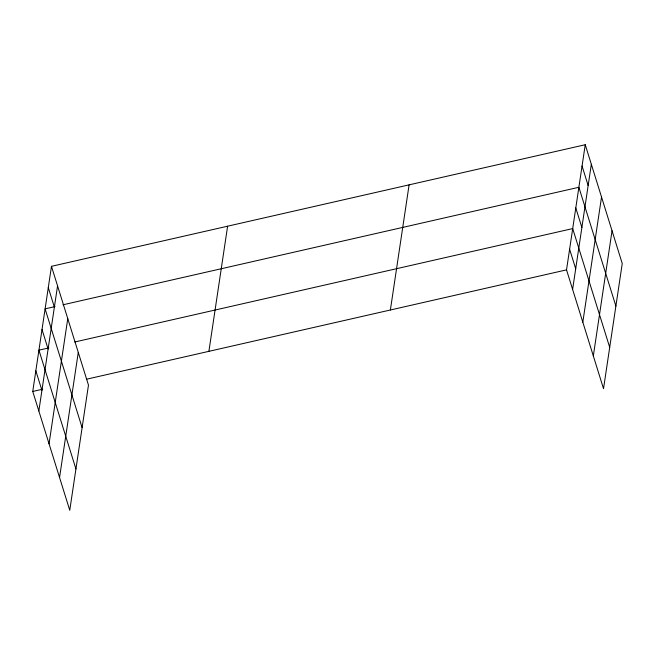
<?xml version="1.0" encoding="UTF-8"?>
<svg xmlns="http://www.w3.org/2000/svg" width="655" height="655" viewBox="0 0 655 655"><rect width="100%" height="100%" fill="white"/><g stroke="black" fill="none" stroke-linecap="round" stroke-linejoin="round"><path stroke-width="0.98" d="M51.475 266.323L88.474 385.132L69.758 510.27L32.75 391.461L51.475 266.323L585.242 144.73L622.25 263.539L603.525 388.677L566.526 269.868L585.242 144.73M38.841 411.004L57.558 285.867M49.043 443.762L67.76 318.625M59.556 477.511L78.272 352.374M208.896 351.334L227.612 226.196M390.38 309.995L409.097 184.857M572.609 289.42L591.334 164.274M582.811 322.17L601.536 197.032M593.324 355.927L612.048 230.781M55.061 306.597L45.105 308.865L82.112 427.674M63.019 304.788L578.881 187.281L615.888 306.09M48.879 347.895L38.932 350.163L75.931 468.972M74.752 342L572.699 228.579L609.707 347.387M32.75 391.461L42.698 389.193M86.493 379.22L566.526 269.868M582.066 166.002L588.149 185.545M575.794 207.93L581.877 227.473M569.613 249.219L575.704 268.771M48.29 287.594L54.373 307.138M42.018 329.514L48.102 349.058M35.837 370.812L41.928 390.355"/></g></svg>
